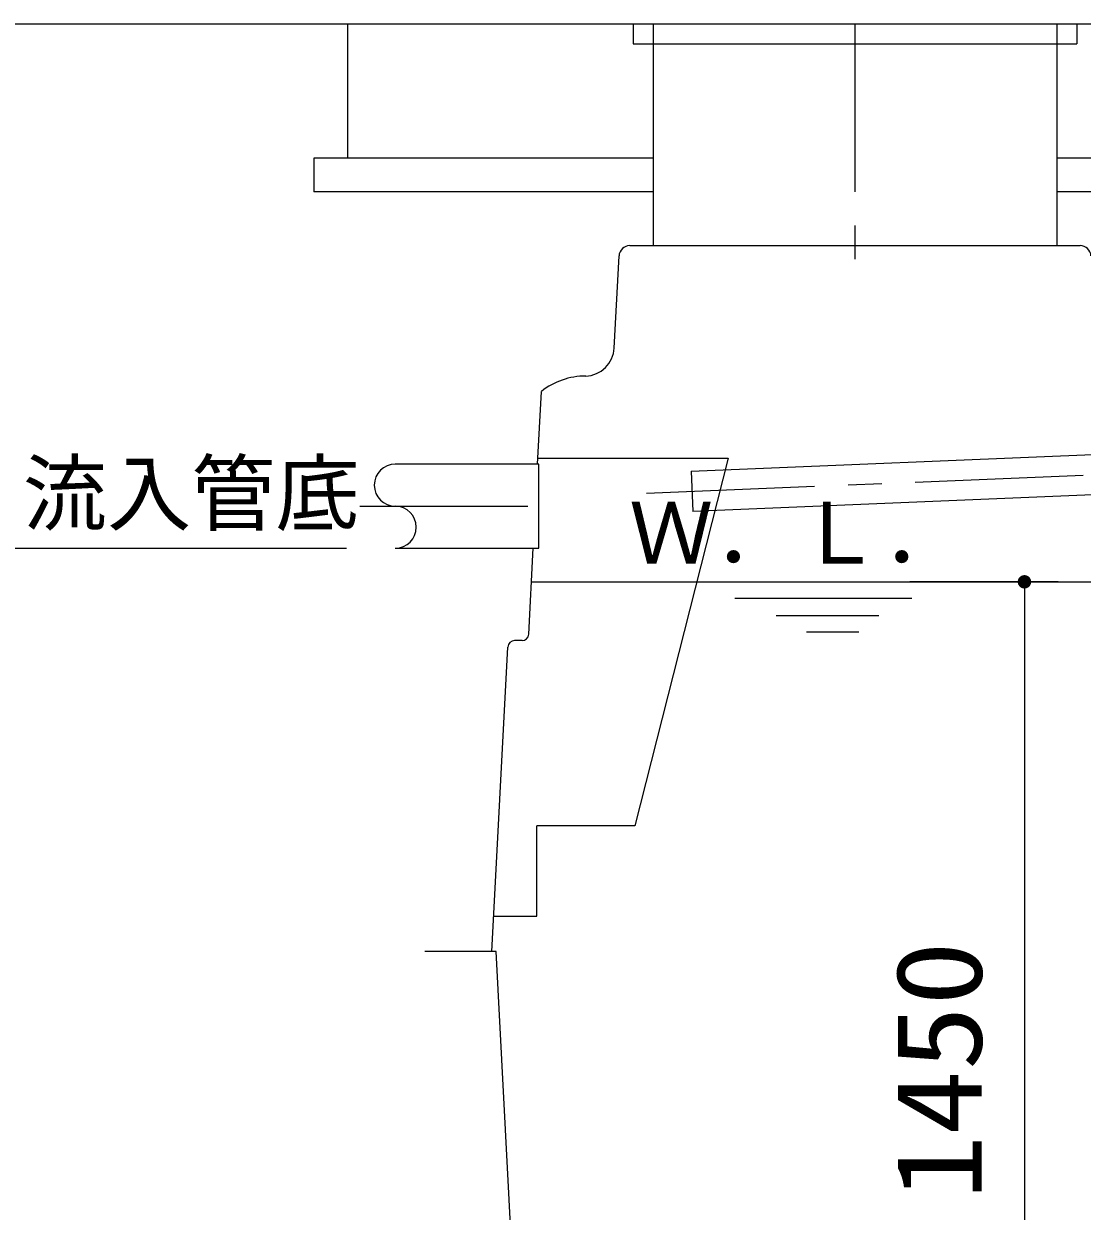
# Model space of a CAD drawing. Units: millimetres, scale not verified. Extents: x -14850 to 14850, y -10500 to 10500.
# Drawn here: x -10215 to -8641, y -5487 to -3721 of the extents above; entities that cross this region are included whole.
import ezdxf
from ezdxf.enums import TextEntityAlignment as Align

# ---------------------------------------------------------------- set-up
doc = ezdxf.new("R2010")
doc.units = ezdxf.units.MM
doc.header["$LTSCALE"] = 50
doc.linetypes.add('CHAIN1', pattern=[8, 5, -1, 1, -1])
for name, color, linetype, lineweight in [('0-0_機器', 2, 'Continuous', 25), ('0-1_空気管', 3, 'Continuous', 25), ('0-5_製作', 5, 'Continuous', 25)]:
    doc.layers.add(name, color=color, linetype=linetype, lineweight=lineweight)
doc.styles.add('ＭＳ ゴシック', font='')
doc.styles.get('ＭＳ ゴシック').set_extended_font_data('MS Gothic')

msp = doc.modelspace()

# ---------------------------------------------------------------- linework, layer by layer
at = {"layer": '0-0_機器'}
for p, q in [((-9908.97, -3721.22), (-5788.56, -3721.22)), ((-9733.96, -3721.22), (-9733.96, -3921.22)), ((-9308.96, -3721.22), (-9308.96, -3751.22)), ((-9278.96, -3721.22), (-9278.96, -4051.22)), ((-8678.96, -3721.22), (-8678.96, -4051.22)), ((-8648.96, -3721.22), (-8648.96, -3751.22)), ((-9308.96, -3751.22), (-8648.96, -3751.22)), ((-9783.96, -3921.22), (-9783.96, -3971.22)), ((-9278.96, -3921.22), (-9783.96, -3921.22)), ((-8073.96, -3921.22), (-8678.96, -3921.22)), ((-9278.96, -3971.22), (-9783.96, -3971.22)), ((-8073.96, -3971.22), (-8678.96, -3971.22))]:
    msp.add_line(p, q, dxfattribs=at)
at = {"layer": '0-1_空気管', "linetype": 'CHAIN1'}
for p, q in [((-8978.96, -3721.22), (-8978.96, -4116.8)), ((-9288.96, -4419.22), (-6928.46, -4322.22)), ((-9715.52, -4438.72), (-9429.96, -4438.72))]:
    msp.add_line(p, q, dxfattribs=at)
at = {"layer": '0-1_空気管'}
for p, q in [((-9313.97, -4051.22), (-8643.95, -4051.22)), ((-9337.14, -4203.53), (-9329.95, -4066.38)), ((-9450.97, -4376.22), (-9445.3, -4268.08)), ((-9222.47, -4386.46), (-7909.14, -4332.5)), ((-9450.49, -4367.22), (-9167.67, -4367.22)), ((-9167.67, -4367.22), (-9306.21, -4914.22)), ((-9222.47, -4386.46), (-9220, -4446.41)), ((-7906.68, -4392.44), (-9220, -4446.41)), ((-9662.75, -4501.22), (-9449.13, -4501.22)), ((-9464.23, -4629.25), (-9457.52, -4501.22)), ((-9460.14, -4551.22), (-6713.58, -4551.22)), ((-8894.47, -4576.22), (-9157.86, -4576.22)), ((-9096.34, -4601.22), (-8943.5, -4601.22)), ((-8973.3, -4626.22), (-9051.16, -4626.22)), ((-9474.21, -4638.72), (-9485.23, -4638.72)), ((-9518.96, -5101.22), (-9495.22, -4648.2)), ((-9306.21, -4914.22), (-9452.24, -4914.22)), ((-9452.24, -5048.22), (-9452.24, -4914.22)), ((-9516.22, -5048.22), (-9452.24, -5048.22)), ((-9512.7, -5101.22), (-9618.96, -5101.22)), ((-9480.43, -5716.92), (-9512.7, -5101.22))]:
    msp.add_line(p, q, dxfattribs=at)
msp.add_lwpolyline([(-9449.13, -4501.22), (-9449.13, -4376.22), (-9662.75, -4376.22)], dxfattribs=at)
for centre, radius, start, end in [((-9313.97, -4067.22), 16, 90, 177), ((-8643.95, -4067.22), 16, 2.99998, 90), ((-9381.08, -4201.23), 44, 272.03029, 357), ((-9379.52, -4351.22), 106.02, 90, 128.35054), ((-9662.75, -4407.47), 31.25, 90, 270), ((-9662.75, -4469.97), 31.25, 270, 90), ((-9485.23, -4648.72), 10, 90, 177), ((-9474.21, -4628.72), 10, 270, 357)]:
    msp.add_arc(centre, radius, start, end, dxfattribs=at)
at = {"layer": '0-5_製作', "color": 2}
for p, q in [((-11007.62, -3721.22), (-9808.26, -3721.22)), ((-10282.62, -4501.22), (-9735.05, -4501.22)), ((-8676.91, -4551.22), (-8897.52, -4551.22)), ((-8726.91, -4551.22), (-8726.91, -6001.22))]:
    msp.add_line(p, q, dxfattribs=at)
at = {"layer": '0-5_製作'}
for points in [[(-8736.89, -4550.59), (-8726.91, -4551.22), (-8736.91, -4551.22)], [(-8736.91, -4551.22), (-8733.29, -4558.93), (-8736.83, -4552.48)], [(-8736.91, -4551.22), (-8732.27, -4559.67), (-8733.29, -4558.93)], [(-8726.91, -4551.22), (-8732.27, -4559.67), (-8736.91, -4551.22)], [(-8736.73, -4549.35), (-8726.91, -4551.22), (-8736.89, -4550.59)], [(-8736.83, -4552.48), (-8734.2, -4558.07), (-8736.6, -4553.71)], [(-8736.83, -4552.48), (-8733.29, -4558.93), (-8734.2, -4558.07)], [(-8736.42, -4548.13), (-8726.91, -4551.22), (-8736.73, -4549.35)], [(-8736.6, -4553.71), (-8735, -4557.1), (-8736.21, -4554.9)], [(-8736.6, -4553.71), (-8734.2, -4558.07), (-8735, -4557.1)], [(-8735.96, -4546.96), (-8726.91, -4551.22), (-8736.42, -4548.13)], [(-8736.21, -4554.9), (-8735, -4557.1), (-8735.68, -4556.04)], [(-8735.36, -4545.86), (-8726.91, -4551.22), (-8735.96, -4546.96)], [(-8734.62, -4544.85), (-8726.91, -4551.22), (-8735.36, -4545.86)], [(-8733.76, -4543.93), (-8726.91, -4551.22), (-8734.62, -4544.85)], [(-8732.79, -4543.13), (-8726.91, -4551.22), (-8733.76, -4543.93)], [(-8731.73, -4542.46), (-8726.91, -4551.22), (-8732.79, -4543.13)], [(-8726.91, -4551.22), (-8731.17, -4560.27), (-8732.27, -4559.67)], [(-8730.59, -4541.92), (-8726.91, -4551.22), (-8731.73, -4542.46)], [(-8726.91, -4551.22), (-8730, -4560.73), (-8731.17, -4560.27)], [(-8730.59, -4541.92), (-8726.91, -4541.22), (-8726.91, -4551.22)], [(-8729.4, -4541.54), (-8726.91, -4541.22), (-8730.59, -4541.92)], [(-8726.91, -4551.22), (-8728.79, -4561.04), (-8730, -4560.73)], [(-8728.17, -4541.3), (-8726.91, -4541.22), (-8729.4, -4541.54)], [(-8726.91, -4551.22), (-8727.54, -4561.2), (-8728.79, -4561.04)], [(-8726.91, -4551.22), (-8726.91, -4561.22), (-8727.54, -4561.2)], [(-8726.91, -4541.22), (-8716.91, -4551.22), (-8726.91, -4551.22)], [(-8726.28, -4541.24), (-8716.91, -4551.22), (-8726.91, -4541.22)], [(-8726.91, -4551.22), (-8725.66, -4561.14), (-8726.91, -4561.22)], [(-8726.91, -4551.22), (-8724.43, -4560.91), (-8725.66, -4561.14)], [(-8726.91, -4551.22), (-8723.23, -4560.52), (-8724.43, -4560.91)], [(-8726.91, -4551.22), (-8722.09, -4559.98), (-8723.23, -4560.52)], [(-8716.91, -4551.22), (-8722.09, -4559.98), (-8726.91, -4551.22)], [(-8725.04, -4541.4), (-8716.91, -4551.22), (-8726.28, -4541.24)], [(-8723.82, -4541.71), (-8716.91, -4551.22), (-8725.04, -4541.4)], [(-8722.65, -4542.17), (-8716.91, -4551.22), (-8723.82, -4541.71)], [(-8721.55, -4542.78), (-8716.91, -4551.22), (-8722.65, -4542.17)], [(-8716.91, -4551.22), (-8721.03, -4559.31), (-8722.09, -4559.98)], [(-8720.54, -4543.52), (-8716.91, -4551.22), (-8721.55, -4542.78)], [(-8716.91, -4551.22), (-8720.07, -4558.51), (-8721.03, -4559.31)], [(-8720.54, -4543.52), (-8716.99, -4549.97), (-8716.91, -4551.22)], [(-8719.62, -4544.38), (-8716.99, -4549.97), (-8720.54, -4543.52)], [(-8716.91, -4551.22), (-8719.21, -4557.6), (-8720.07, -4558.51)], [(-8719.62, -4544.38), (-8717.23, -4548.73), (-8716.99, -4549.97)], [(-8718.82, -4545.34), (-8717.23, -4548.73), (-8719.62, -4544.38)], [(-8716.91, -4551.22), (-8718.47, -4556.58), (-8719.21, -4557.6)], [(-8718.82, -4545.34), (-8717.61, -4547.54), (-8717.23, -4548.73)], [(-8718.15, -4546.4), (-8717.61, -4547.54), (-8718.82, -4545.34)], [(-8716.91, -4551.22), (-8717.86, -4555.48), (-8718.47, -4556.58)], [(-8716.91, -4551.22), (-8717.4, -4554.31), (-8717.86, -4555.48)], [(-8716.91, -4551.22), (-8717.09, -4553.1), (-8717.4, -4554.31)], [(-8716.91, -4551.22), (-8716.93, -4551.85), (-8717.09, -4553.1)]]:
    msp.add_solid(points, dxfattribs=at)

# ---------------------------------------------------------------- texts
at = {"layer": '0-0_機器', "color": 4, "style": 'ＭＳ ゴシック'}
msp.add_text('流入管底', height=91.79, dxfattribs=at).set_placement((-10216.64, -4492.95), align=Align.BOTTOM_LEFT)
at = {"layer": '0-1_空気管', "color": 4, "style": 'ＭＳ ゴシック'}
msp.add_text('Ｗ．Ｌ．', height=91.79, dxfattribs=at).set_placement((-9314.89, -4551.59), align=Align.BOTTOM_LEFT)
at = {"layer": '0-5_製作', "color": 4, "style": 'ＭＳ ゴシック', "width": 1.1}
msp.add_text('1450', height=128.4, rotation=90, dxfattribs=at).set_placement((-8751.91, -5469.97), align=Align.BOTTOM_LEFT)

doc.saveas('drawing.dxf')
